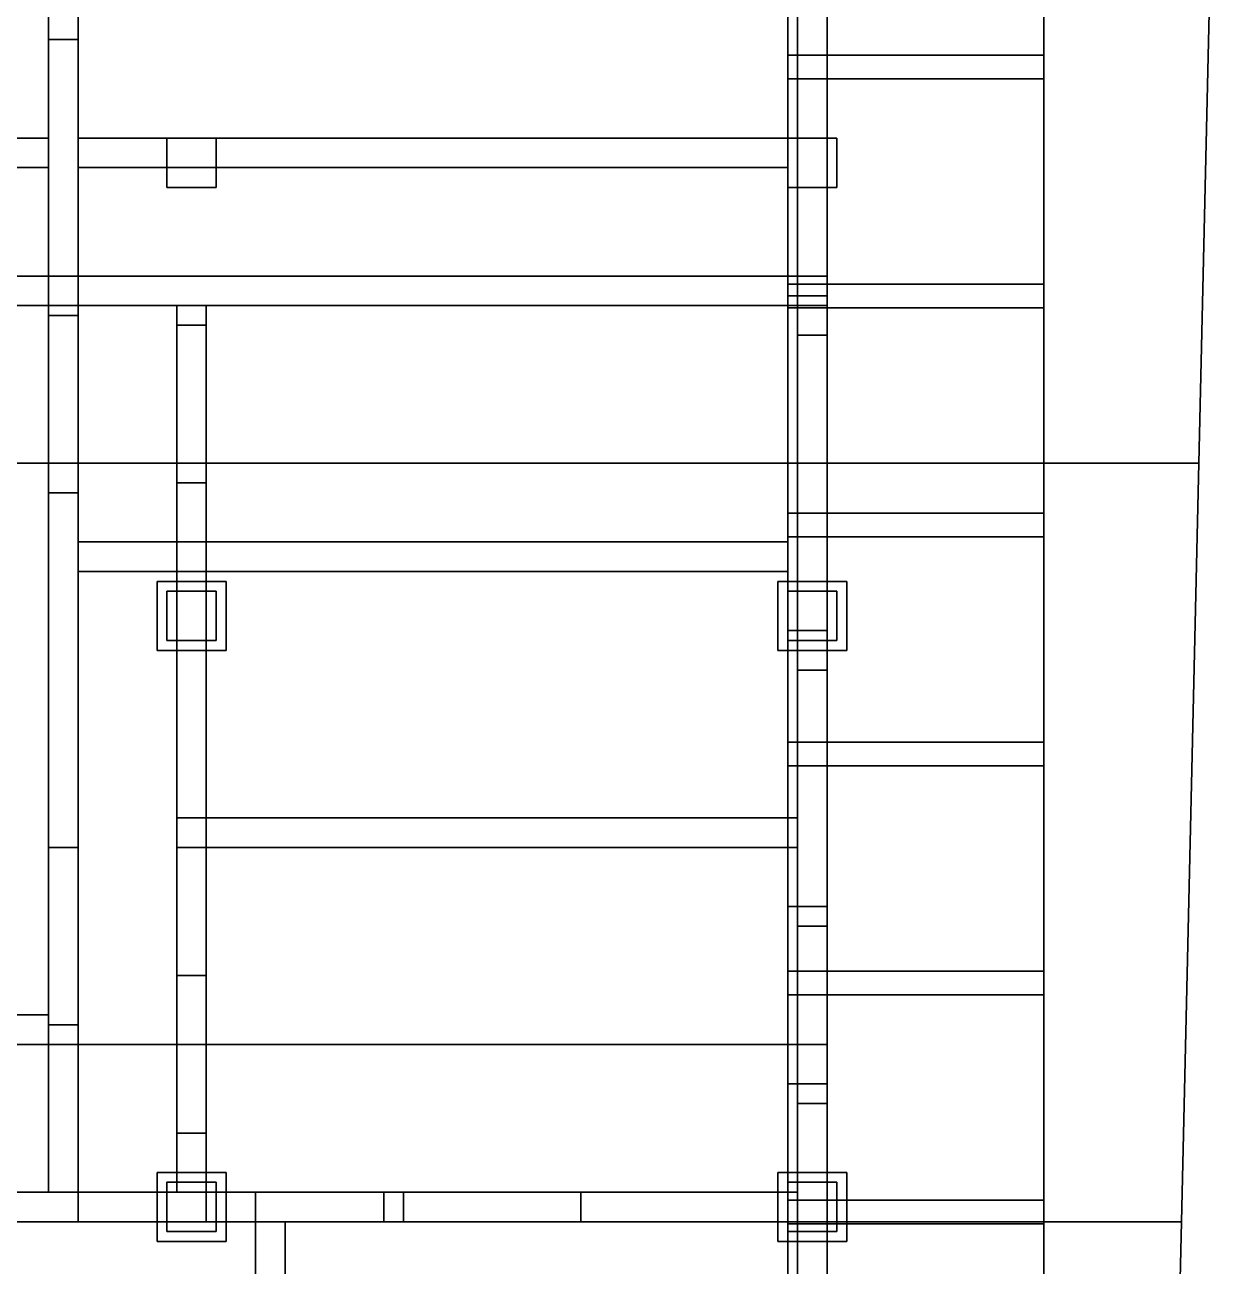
# Model space of a CAD drawing. Header units: metres. Extents: x -0.9 to 11.4, y 0 to 26.4.
# Drawn here: x 5.08 to 11.14, y 6.27 to 12.57 of the extents above; entities that cross this region are included whole.
import ezdxf

# ---------------------------------------------------------------- set-up
doc = ezdxf.new("R2010")
doc.units = ezdxf.units.M
for name, color, linetype in [('COLUMNAS_3D', 1, 'CONTINUOUS'), ('CUBIERTA_ALPINA_3D', 9, 'CONTINUOUS'), ('CUBIERTA_VIGAS_CANECILLOS_3D', 30, 'CONTINUOUS'), ('LOSA_PISO_3D', 8, 'CONTINUOUS'), ('MUROS_EXTERIORES_3D', 7, 'CONTINUOUS'), ('MUROS_INTERIORES_3D', 7, 'CONTINUOUS'), ('P2_COLUMNAS_TIMBER_3D', 1, 'CONTINUOUS'), ('P2_LOSA_PISO_3D', 7, 'CONTINUOUS'), ('P2_MUROS_TIMBER_3D', 34, 'CONTINUOUS'), ('P2_TABIQUES_MADERA_3D', 34, 'CONTINUOUS'), ('SOTANO_COLUMNAS_3D', 1, 'CONTINUOUS'), ('SOTANO_LOSA_3D', 8, 'CONTINUOUS'), ('SOTANO_MUROS_EXT_3D', 4, 'CONTINUOUS'), ('SOTANO_MUROS_INT_3D', 4, 'CONTINUOUS'), ('TERRENO_3D', 3, 'CONTINUOUS')]:
    doc.layers.add(name, color=color, linetype=linetype)

msp = doc.modelspace()

# ---------------------------------------------------------------- linework, layer by layer
at = {"layer": 'COLUMNAS_3D', "color": 1}
for points in [[(5.8, 11.75), (5.8, 12), (6.05, 12), (6.05, 11.75)], [(5.8, 11.75, 2.85), (6.05, 11.75, 2.85), (6.05, 12, 2.85), (5.8, 12, 2.85)], [(6.05, 12), (5.8, 12), (5.8, 12, 2.85), (6.05, 12, 2.85)], [(5.8, 12), (5.8, 11.75), (5.8, 11.75, 2.85), (5.8, 12, 2.85)], [(6.05, 11.75), (6.05, 12), (6.05, 12, 2.85), (6.05, 11.75, 2.85)], [(8.95, 11.75), (8.95, 12), (9.2, 12), (9.2, 11.75)], [(8.95, 11.75, 2.85), (9.2, 11.75, 2.85), (9.2, 12, 2.85), (8.95, 12, 2.85)], [(9.2, 12), (8.95, 12), (8.95, 12, 2.85), (9.2, 12, 2.85)], [(8.95, 12), (8.95, 11.75), (8.95, 11.75, 2.85), (8.95, 12, 2.85)], [(9.2, 11.75), (9.2, 12), (9.2, 12, 2.85), (9.2, 11.75, 2.85)], [(5.8, 11.75), (6.05, 11.75), (6.05, 11.75, 2.85), (5.8, 11.75, 2.85)], [(8.95, 11.75), (9.2, 11.75), (9.2, 11.75, 2.85), (8.95, 11.75, 2.85)], [(5.8, 9.45), (5.8, 9.7), (6.05, 9.7), (6.05, 9.45)], [(5.8, 9.45, 2.85), (6.05, 9.45, 2.85), (6.05, 9.7, 2.85), (5.8, 9.7, 2.85)], [(6.05, 9.7), (5.8, 9.7), (5.8, 9.7, 2.85), (6.05, 9.7, 2.85)], [(5.8, 9.7), (5.8, 9.45), (5.8, 9.45, 2.85), (5.8, 9.7, 2.85)], [(6.05, 9.45), (6.05, 9.7), (6.05, 9.7, 2.85), (6.05, 9.45, 2.85)], [(8.95, 9.45), (8.95, 9.7), (9.2, 9.7), (9.2, 9.45)], [(8.95, 9.45, 2.85), (9.2, 9.45, 2.85), (9.2, 9.7, 2.85), (8.95, 9.7, 2.85)], [(9.2, 9.7), (8.95, 9.7), (8.95, 9.7, 2.85), (9.2, 9.7, 2.85)], [(8.95, 9.7), (8.95, 9.45), (8.95, 9.45, 2.85), (8.95, 9.7, 2.85)], [(9.2, 9.45), (9.2, 9.7), (9.2, 9.7, 2.85), (9.2, 9.45, 2.85)], [(5.8, 9.45), (6.05, 9.45), (6.05, 9.45, 2.85), (5.8, 9.45, 2.85)], [(8.95, 9.45), (9.2, 9.45), (9.2, 9.45, 2.85), (8.95, 9.45, 2.85)], [(5.8, 6.45), (5.8, 6.7), (6.05, 6.7), (6.05, 6.45)], [(5.8, 6.45, 2.85), (6.05, 6.45, 2.85), (6.05, 6.7, 2.85), (5.8, 6.7, 2.85)], [(6.05, 6.7), (5.8, 6.7), (5.8, 6.7, 2.85), (6.05, 6.7, 2.85)], [(5.8, 6.7), (5.8, 6.45), (5.8, 6.45, 2.85), (5.8, 6.7, 2.85)], [(6.05, 6.45), (6.05, 6.7), (6.05, 6.7, 2.85), (6.05, 6.45, 2.85)], [(8.95, 6.45), (8.95, 6.7), (9.2, 6.7), (9.2, 6.45)], [(8.95, 6.45, 2.85), (9.2, 6.45, 2.85), (9.2, 6.7, 2.85), (8.95, 6.7, 2.85)], [(9.2, 6.7), (8.95, 6.7), (8.95, 6.7, 2.85), (9.2, 6.7, 2.85)], [(8.95, 6.7), (8.95, 6.45), (8.95, 6.45, 2.85), (8.95, 6.7, 2.85)], [(9.2, 6.45), (9.2, 6.7), (9.2, 6.7, 2.85), (9.2, 6.45, 2.85)], [(5.8, 6.45), (6.05, 6.45), (6.05, 6.45, 2.85), (5.8, 6.45, 2.85)], [(8.95, 6.45), (9.2, 6.45), (9.2, 6.45, 2.85), (8.95, 6.45, 2.85)]]:
    msp.add_3dface(points, dxfattribs=at)
at = {"layer": 'CUBIERTA_ALPINA_3D', "color": 9}
for points in [[(4.65, 1.9, 9.72), (4.65, 26.31, 9.72), (10.25, 26.31, 5.4), (10.25, 1.9, 5.4)], [(4.65, 1.9, 9.92), (10.25, 1.9, 5.6), (10.25, 26.31, 5.6), (4.65, 26.31, 9.92)], [(10.25, 1.9, 5.4), (10.25, 26.31, 5.4), (10.25, 26.31, 5.6), (10.25, 1.9, 5.6)]]:
    msp.add_3dface(points, dxfattribs=at)
at = {"layer": 'CUBIERTA_VIGAS_CANECILLOS_3D', "color": 30}
for points in [[(8.95, 12.3014, 5.22), (8.95, 12.4214, 5.22), (10.25, 12.4214, 5.22), (10.25, 12.3014, 5.22)], [(8.95, 12.3014, 5.4), (10.25, 12.3014, 5.4), (10.25, 12.4214, 5.4), (8.95, 12.4214, 5.4)], [(10.25, 12.4214, 5.22), (8.95, 12.4214, 5.22), (8.95, 12.4214, 5.4), (10.25, 12.4214, 5.4)], [(8.95, 12.4214, 5.22), (8.95, 12.3014, 5.22), (8.95, 12.3014, 5.4), (8.95, 12.4214, 5.4)], [(10.25, 12.3014, 5.22), (10.25, 12.4214, 5.22), (10.25, 12.4214, 5.4), (10.25, 12.3014, 5.4)], [(8.95, 12.3014, 5.22), (10.25, 12.3014, 5.22), (10.25, 12.3014, 5.4), (8.95, 12.3014, 5.4)], [(8.95, 11.139, 5.22), (8.95, 11.259, 5.22), (10.25, 11.259, 5.22), (10.25, 11.139, 5.22)], [(8.95, 11.139, 5.4), (10.25, 11.139, 5.4), (10.25, 11.259, 5.4), (8.95, 11.259, 5.4)], [(10.25, 11.259, 5.22), (8.95, 11.259, 5.22), (8.95, 11.259, 5.4), (10.25, 11.259, 5.4)], [(8.95, 11.259, 5.22), (8.95, 11.139, 5.22), (8.95, 11.139, 5.4), (8.95, 11.259, 5.4)], [(10.25, 11.139, 5.22), (10.25, 11.259, 5.22), (10.25, 11.259, 5.4), (10.25, 11.139, 5.4)], [(8.95, 11.139, 5.22), (10.25, 11.139, 5.22), (10.25, 11.139, 5.4), (8.95, 11.139, 5.4)], [(8.95, 9.9767, 5.22), (8.95, 10.0967, 5.22), (10.25, 10.0967, 5.22), (10.25, 9.9767, 5.22)], [(8.95, 9.9767, 5.4), (10.25, 9.9767, 5.4), (10.25, 10.0967, 5.4), (8.95, 10.0967, 5.4)], [(10.25, 10.0967, 5.22), (8.95, 10.0967, 5.22), (8.95, 10.0967, 5.4), (10.25, 10.0967, 5.4)], [(8.95, 10.0967, 5.22), (8.95, 9.9767, 5.22), (8.95, 9.9767, 5.4), (8.95, 10.0967, 5.4)], [(10.25, 9.9767, 5.22), (10.25, 10.0967, 5.22), (10.25, 10.0967, 5.4), (10.25, 9.9767, 5.4)], [(8.95, 9.9767, 5.22), (10.25, 9.9767, 5.22), (10.25, 9.9767, 5.4), (8.95, 9.9767, 5.4)], [(8.95, 8.8143, 5.22), (8.95, 8.9343, 5.22), (10.25, 8.9343, 5.22), (10.25, 8.8143, 5.22)], [(8.95, 8.8143, 5.4), (10.25, 8.8143, 5.4), (10.25, 8.9343, 5.4), (8.95, 8.9343, 5.4)], [(10.25, 8.9343, 5.22), (8.95, 8.9343, 5.22), (8.95, 8.9343, 5.4), (10.25, 8.9343, 5.4)], [(8.95, 8.9343, 5.22), (8.95, 8.8143, 5.22), (8.95, 8.8143, 5.4), (8.95, 8.9343, 5.4)], [(10.25, 8.8143, 5.22), (10.25, 8.9343, 5.22), (10.25, 8.9343, 5.4), (10.25, 8.8143, 5.4)], [(8.95, 8.8143, 5.22), (10.25, 8.8143, 5.22), (10.25, 8.8143, 5.4), (8.95, 8.8143, 5.4)], [(8.95, 7.6519, 5.22), (8.95, 7.7719, 5.22), (10.25, 7.7719, 5.22), (10.25, 7.6519, 5.22)], [(8.95, 7.6519, 5.4), (10.25, 7.6519, 5.4), (10.25, 7.7719, 5.4), (8.95, 7.7719, 5.4)], [(10.25, 7.7719, 5.22), (8.95, 7.7719, 5.22), (8.95, 7.7719, 5.4), (10.25, 7.7719, 5.4)], [(8.95, 7.7719, 5.22), (8.95, 7.6519, 5.22), (8.95, 7.6519, 5.4), (8.95, 7.7719, 5.4)], [(10.25, 7.6519, 5.22), (10.25, 7.7719, 5.22), (10.25, 7.7719, 5.4), (10.25, 7.6519, 5.4)], [(8.95, 7.6519, 5.22), (10.25, 7.6519, 5.22), (10.25, 7.6519, 5.4), (8.95, 7.6519, 5.4)], [(8.95, 6.4895, 5.22), (8.95, 6.6095, 5.22), (10.25, 6.6095, 5.22), (10.25, 6.4895, 5.22)], [(8.95, 6.4895, 5.4), (10.25, 6.4895, 5.4), (10.25, 6.6095, 5.4), (8.95, 6.6095, 5.4)], [(10.25, 6.6095, 5.22), (8.95, 6.6095, 5.22), (8.95, 6.6095, 5.4), (10.25, 6.6095, 5.4)], [(8.95, 6.6095, 5.22), (8.95, 6.4895, 5.22), (8.95, 6.4895, 5.4), (8.95, 6.6095, 5.4)], [(10.25, 6.4895, 5.22), (10.25, 6.6095, 5.22), (10.25, 6.6095, 5.4), (10.25, 6.4895, 5.4)], [(8.95, 6.4895, 5.22), (10.25, 6.4895, 5.22), (10.25, 6.4895, 5.4), (8.95, 6.4895, 5.4)]]:
    msp.add_3dface(points, dxfattribs=at)
at = {"layer": 'LOSA_PISO_3D', "color": 8}
for points in [[(0.15, 10.35, -0.15), (0.15, 24.71, -0.15), (9.15, 24.71, -0.15), (9.15, 10.35, -0.15)], [(0.15, 10.35), (9.15, 10.35), (9.15, 24.71), (0.15, 24.71)], [(9.15, 10.35, -0.15), (9.15, 24.71, -0.15), (9.15, 24.71), (9.15, 10.35)], [(0.15, 10.35, -0.15), (9.15, 10.35, -0.15), (9.15, 10.35), (0.15, 10.35)], [(1.4, 7.4, -0.15), (1.4, 10.35, -0.15), (9.15, 10.35, -0.15), (9.15, 7.4, -0.15)], [(1.4, 7.4), (9.15, 7.4), (9.15, 10.35), (1.4, 10.35)], [(9.15, 10.35, -0.15), (1.4, 10.35, -0.15), (1.4, 10.35), (9.15, 10.35)], [(9.15, 7.4, -0.15), (9.15, 10.35, -0.15), (9.15, 10.35), (9.15, 7.4)], [(0.15, 6.5, -0.15), (0.15, 7.4, -0.15), (9.15, 7.4, -0.15), (9.15, 6.5, -0.15)], [(0.15, 6.5), (9.15, 6.5), (9.15, 7.4), (0.15, 7.4)], [(9.15, 7.4, -0.15), (0.15, 7.4, -0.15), (0.15, 7.4), (9.15, 7.4)], [(1.4, 7.4, -0.15), (9.15, 7.4, -0.15), (9.15, 7.4), (1.4, 7.4)], [(9.15, 6.5, -0.15), (9.15, 7.4, -0.15), (9.15, 7.4), (9.15, 6.5)], [(0.15, 3, -0.15), (0.15, 6.5, -0.15), (9.15, 6.5, -0.15), (9.15, 3, -0.15)], [(0.15, 3), (9.15, 3), (9.15, 6.5), (0.15, 6.5)], [(9.15, 6.5, -0.15), (0.15, 6.5, -0.15), (0.15, 6.5), (9.15, 6.5)], [(0.15, 6.5, -0.15), (9.15, 6.5, -0.15), (9.15, 6.5), (0.15, 6.5)], [(9.15, 3, -0.15), (9.15, 6.5, -0.15), (9.15, 6.5), (9.15, 3)]]:
    msp.add_3dface(points, dxfattribs=at)
at = {"layer": 'MUROS_EXTERIORES_3D', "color": 7}
for points in [[(9, 11), (9, 12.65), (9.15, 12.65), (9.15, 11)], [(9, 11, 2.85), (9.15, 11, 2.85), (9.15, 12.65, 2.85), (9, 12.65, 2.85)], [(9, 12.65), (9, 11), (9, 11, 2.85), (9, 12.65, 2.85)], [(9.15, 11), (9.15, 12.65), (9.15, 12.65, 2.85), (9.15, 11, 2.85)], [(9, 9.3), (9, 11), (9.15, 11), (9.15, 9.3)], [(9, 9.3, 1), (9.15, 9.3, 1), (9.15, 11, 1), (9, 11, 1)], [(9.15, 11), (9, 11), (9, 11, 1), (9.15, 11, 1)], [(9, 11), (9, 9.3), (9, 9.3, 1), (9, 11, 1)], [(9, 9.3, 2.1), (9, 11, 2.1), (9.15, 11, 2.1), (9.15, 9.3, 2.1)], [(9, 9.3, 2.85), (9.15, 9.3, 2.85), (9.15, 11, 2.85), (9, 11, 2.85)], [(9.15, 11, 2.1), (9, 11, 2.1), (9, 11, 2.85), (9.15, 11, 2.85)], [(9, 11, 2.1), (9, 9.3, 2.1), (9, 9.3, 2.85), (9, 11, 2.85)], [(9, 11), (9.15, 11), (9.15, 11, 2.85), (9, 11, 2.85)], [(9.15, 9.3), (9.15, 11), (9.15, 11, 1), (9.15, 9.3, 1)], [(9.15, 9.3, 2.1), (9.15, 11, 2.1), (9.15, 11, 2.85), (9.15, 9.3, 2.85)], [(9, 8), (9, 9.3), (9.15, 9.3), (9.15, 8)], [(9, 8, 2.85), (9.15, 8, 2.85), (9.15, 9.3, 2.85), (9, 9.3, 2.85)], [(9.15, 9.3), (9, 9.3), (9, 9.3, 2.85), (9.15, 9.3, 2.85)], [(9, 9.3), (9, 8), (9, 8, 2.85), (9, 9.3, 2.85)], [(9, 9.3), (9.15, 9.3), (9.15, 9.3, 1), (9, 9.3, 1)], [(9, 9.3, 2.1), (9.15, 9.3, 2.1), (9.15, 9.3, 2.85), (9, 9.3, 2.85)], [(9.15, 8), (9.15, 9.3), (9.15, 9.3, 2.85), (9.15, 8, 2.85)], [(9, 7.1), (9, 8), (9.15, 8), (9.15, 7.1)], [(9, 7.1, 1.1), (9.15, 7.1, 1.1), (9.15, 8, 1.1), (9, 8, 1.1)], [(9.15, 8), (9, 8), (9, 8, 1.1), (9.15, 8, 1.1)], [(9, 8), (9, 7.1), (9, 7.1, 1.1), (9, 8, 1.1)], [(9, 7.1, 2), (9, 8, 2), (9.15, 8, 2), (9.15, 7.1, 2)], [(9, 7.1, 2.85), (9.15, 7.1, 2.85), (9.15, 8, 2.85), (9, 8, 2.85)], [(9.15, 8, 2), (9, 8, 2), (9, 8, 2.85), (9.15, 8, 2.85)], [(9, 8, 2), (9, 7.1, 2), (9, 7.1, 2.85), (9, 8, 2.85)], [(9, 8), (9.15, 8), (9.15, 8, 2.85), (9, 8, 2.85)], [(9.15, 7.1), (9.15, 8), (9.15, 8, 1.1), (9.15, 7.1, 1.1)], [(9.15, 7.1, 2), (9.15, 8, 2), (9.15, 8, 2.85), (9.15, 7.1, 2.85)], [(9, 5.5), (9, 7.1), (9.15, 7.1), (9.15, 5.5)], [(9, 5.5, 2.85), (9.15, 5.5, 2.85), (9.15, 7.1, 2.85), (9, 7.1, 2.85)], [(9.15, 7.1), (9, 7.1), (9, 7.1, 2.85), (9.15, 7.1, 2.85)], [(9, 7.1), (9, 5.5), (9, 5.5, 2.85), (9, 7.1, 2.85)], [(9, 7.1), (9.15, 7.1), (9.15, 7.1, 1.1), (9, 7.1, 1.1)], [(9, 7.1, 2), (9.15, 7.1, 2), (9.15, 7.1, 2.85), (9, 7.1, 2.85)], [(9.15, 5.5), (9.15, 7.1), (9.15, 7.1, 2.85), (9.15, 5.5, 2.85)]]:
    msp.add_3dface(points, dxfattribs=at)
at = {"layer": 'MUROS_INTERIORES_3D', "color": 7}
for points in [[(5.85, 8.4), (5.85, 8.55), (9, 8.55), (9, 8.4)], [(5.85, 8.4, 2.85), (9, 8.4, 2.85), (9, 8.55, 2.85), (5.85, 8.55, 2.85)], [(9, 8.55), (5.85, 8.55), (5.85, 8.55, 2.85), (9, 8.55, 2.85)], [(5.85, 8.55), (5.85, 8.4), (5.85, 8.4, 2.85), (5.85, 8.55, 2.85)], [(9, 8.4), (9, 8.55), (9, 8.55, 2.85), (9, 8.4, 2.85)], [(5.85, 8.4), (9, 8.4), (9, 8.4, 2.85), (5.85, 8.4, 2.85)], [(5.85, 7.75), (5.85, 8.4), (6, 8.4), (6, 7.75)], [(5.85, 7.75, 2.85), (6, 7.75, 2.85), (6, 8.4, 2.85), (5.85, 8.4, 2.85)], [(6, 8.4), (5.85, 8.4), (5.85, 8.4, 2.85), (6, 8.4, 2.85)], [(5.85, 8.4), (5.85, 7.75), (5.85, 7.75, 2.85), (5.85, 8.4, 2.85)], [(6, 7.75), (6, 8.4), (6, 8.4, 2.85), (6, 7.75, 2.85)], [(5.85, 6.95, 2.1), (5.85, 7.75, 2.1), (6, 7.75, 2.1), (6, 6.95, 2.1)], [(5.85, 6.95, 2.85), (6, 6.95, 2.85), (6, 7.75, 2.85), (5.85, 7.75, 2.85)], [(6, 7.75, 2.1), (5.85, 7.75, 2.1), (5.85, 7.75, 2.85), (6, 7.75, 2.85)], [(5.85, 7.75, 2.1), (5.85, 6.95, 2.1), (5.85, 6.95, 2.85), (5.85, 7.75, 2.85)], [(5.85, 7.75), (6, 7.75), (6, 7.75, 2.85), (5.85, 7.75, 2.85)], [(6, 6.95, 2.1), (6, 7.75, 2.1), (6, 7.75, 2.85), (6, 6.95, 2.85)], [(5.85, 6.65), (5.85, 6.95), (6, 6.95), (6, 6.65)], [(5.85, 6.65, 2.85), (6, 6.65, 2.85), (6, 6.95, 2.85), (5.85, 6.95, 2.85)], [(6, 6.95), (5.85, 6.95), (5.85, 6.95, 2.85), (6, 6.95, 2.85)], [(5.85, 6.95), (5.85, 6.65), (5.85, 6.65, 2.85), (5.85, 6.95, 2.85)], [(5.85, 6.95, 2.1), (6, 6.95, 2.1), (6, 6.95, 2.85), (5.85, 6.95, 2.85)], [(6, 6.65), (6, 6.95), (6, 6.95, 2.85), (6, 6.65, 2.85)], [(4.9, 6.5), (4.9, 6.65), (6.25, 6.65), (6.25, 6.5)], [(4.9, 6.5, 2.85), (6.25, 6.5, 2.85), (6.25, 6.65, 2.85), (4.9, 6.65, 2.85)], [(6.25, 6.65), (4.9, 6.65), (4.9, 6.65, 2.85), (6.25, 6.65, 2.85)], [(5.85, 6.65), (6, 6.65), (6, 6.65, 2.85), (5.85, 6.65, 2.85)], [(6.25, 6.5), (6.25, 6.65), (6.25, 6.65, 2.85), (6.25, 6.5, 2.85)], [(6.25, 6.5), (6.25, 6.65), (7, 6.65), (7, 6.5)], [(6.25, 6.5, 2.85), (7, 6.5, 2.85), (7, 6.65, 2.85), (6.25, 6.65, 2.85)], [(7, 6.65), (6.25, 6.65), (6.25, 6.65, 2.85), (7, 6.65, 2.85)], [(6.25, 6.65), (6.25, 6.5), (6.25, 6.5, 2.85), (6.25, 6.65, 2.85)], [(7, 6.5), (7, 6.65), (7, 6.65, 2.85), (7, 6.5, 2.85)], [(7, 6.5, 2.1), (7, 6.65, 2.1), (7.9, 6.65, 2.1), (7.9, 6.5, 2.1)], [(7, 6.5, 2.85), (7.9, 6.5, 2.85), (7.9, 6.65, 2.85), (7, 6.65, 2.85)], [(7.9, 6.65, 2.1), (7, 6.65, 2.1), (7, 6.65, 2.85), (7.9, 6.65, 2.85)], [(7, 6.65, 2.1), (7, 6.5, 2.1), (7, 6.5, 2.85), (7, 6.65, 2.85)], [(7.9, 6.5, 2.1), (7.9, 6.65, 2.1), (7.9, 6.65, 2.85), (7.9, 6.5, 2.85)], [(7.9, 6.5), (7.9, 6.65), (9, 6.65), (9, 6.5)], [(7.9, 6.5, 2.85), (9, 6.5, 2.85), (9, 6.65, 2.85), (7.9, 6.65, 2.85)], [(9, 6.65), (7.9, 6.65), (7.9, 6.65, 2.85), (9, 6.65, 2.85)], [(7.9, 6.65), (7.9, 6.5), (7.9, 6.5, 2.85), (7.9, 6.65, 2.85)], [(9, 6.5), (9, 6.65), (9, 6.65, 2.85), (9, 6.5, 2.85)], [(4.9, 6.5), (6.25, 6.5), (6.25, 6.5, 2.85), (4.9, 6.5, 2.85)], [(6.25, 6.5), (7, 6.5), (7, 6.5, 2.85), (6.25, 6.5, 2.85)], [(6.25, 3.15), (6.25, 6.5), (6.4, 6.5), (6.4, 3.15)], [(6.25, 3.15, 2.85), (6.4, 3.15, 2.85), (6.4, 6.5, 2.85), (6.25, 6.5, 2.85)], [(6.4, 6.5), (6.25, 6.5), (6.25, 6.5, 2.85), (6.4, 6.5, 2.85)], [(6.25, 6.5), (6.25, 3.15), (6.25, 3.15, 2.85), (6.25, 6.5, 2.85)], [(6.4, 3.15), (6.4, 6.5), (6.4, 6.5, 2.85), (6.4, 3.15, 2.85)], [(7, 6.5, 2.1), (7.9, 6.5, 2.1), (7.9, 6.5, 2.85), (7, 6.5, 2.85)], [(7.9, 6.5), (9, 6.5), (9, 6.5, 2.85), (7.9, 6.5, 2.85)]]:
    msp.add_3dface(points, dxfattribs=at)
at = {"layer": 'P2_COLUMNAS_TIMBER_3D', "color": 1}
for points in [[(5.8, 11.75, 3), (5.8, 12, 3), (6.05, 12, 3), (6.05, 11.75, 3)], [(5.8, 11.75, 5.85), (6.05, 11.75, 5.85), (6.05, 12, 5.85), (5.8, 12, 5.85)], [(6.05, 12, 3), (5.8, 12, 3), (5.8, 12, 5.85), (6.05, 12, 5.85)], [(5.8, 12, 3), (5.8, 11.75, 3), (5.8, 11.75, 5.85), (5.8, 12, 5.85)], [(6.05, 11.75, 3), (6.05, 12, 3), (6.05, 12, 5.85), (6.05, 11.75, 5.85)], [(8.95, 11.75, 3), (8.95, 12, 3), (9.2, 12, 3), (9.2, 11.75, 3)], [(8.95, 11.75, 5.85), (9.2, 11.75, 5.85), (9.2, 12, 5.85), (8.95, 12, 5.85)], [(9.2, 12, 3), (8.95, 12, 3), (8.95, 12, 5.85), (9.2, 12, 5.85)], [(8.95, 12, 3), (8.95, 11.75, 3), (8.95, 11.75, 5.85), (8.95, 12, 5.85)], [(9.2, 11.75, 3), (9.2, 12, 3), (9.2, 12, 5.85), (9.2, 11.75, 5.85)], [(5.8, 11.75, 3), (6.05, 11.75, 3), (6.05, 11.75, 5.85), (5.8, 11.75, 5.85)], [(8.95, 11.75, 3), (9.2, 11.75, 3), (9.2, 11.75, 5.85), (8.95, 11.75, 5.85)], [(5.8, 9.45, 3), (5.8, 9.7, 3), (6.05, 9.7, 3), (6.05, 9.45, 3)], [(5.8, 9.45, 5.85), (6.05, 9.45, 5.85), (6.05, 9.7, 5.85), (5.8, 9.7, 5.85)], [(6.05, 9.7, 3), (5.8, 9.7, 3), (5.8, 9.7, 5.85), (6.05, 9.7, 5.85)], [(5.8, 9.7, 3), (5.8, 9.45, 3), (5.8, 9.45, 5.85), (5.8, 9.7, 5.85)], [(6.05, 9.45, 3), (6.05, 9.7, 3), (6.05, 9.7, 5.85), (6.05, 9.45, 5.85)], [(8.95, 9.45, 3), (8.95, 9.7, 3), (9.2, 9.7, 3), (9.2, 9.45, 3)], [(8.95, 9.45, 5.85), (9.2, 9.45, 5.85), (9.2, 9.7, 5.85), (8.95, 9.7, 5.85)], [(9.2, 9.7, 3), (8.95, 9.7, 3), (8.95, 9.7, 5.85), (9.2, 9.7, 5.85)], [(8.95, 9.7, 3), (8.95, 9.45, 3), (8.95, 9.45, 5.85), (8.95, 9.7, 5.85)], [(9.2, 9.45, 3), (9.2, 9.7, 3), (9.2, 9.7, 5.85), (9.2, 9.45, 5.85)], [(5.8, 9.45, 3), (6.05, 9.45, 3), (6.05, 9.45, 5.85), (5.8, 9.45, 5.85)], [(8.95, 9.45, 3), (9.2, 9.45, 3), (9.2, 9.45, 5.85), (8.95, 9.45, 5.85)], [(5.8, 6.45, 3), (5.8, 6.7, 3), (6.05, 6.7, 3), (6.05, 6.45, 3)], [(5.8, 6.45, 5.85), (6.05, 6.45, 5.85), (6.05, 6.7, 5.85), (5.8, 6.7, 5.85)], [(6.05, 6.7, 3), (5.8, 6.7, 3), (5.8, 6.7, 5.85), (6.05, 6.7, 5.85)], [(5.8, 6.7, 3), (5.8, 6.45, 3), (5.8, 6.45, 5.85), (5.8, 6.7, 5.85)], [(6.05, 6.45, 3), (6.05, 6.7, 3), (6.05, 6.7, 5.85), (6.05, 6.45, 5.85)], [(8.95, 6.45, 3), (8.95, 6.7, 3), (9.2, 6.7, 3), (9.2, 6.45, 3)], [(8.95, 6.45, 5.85), (9.2, 6.45, 5.85), (9.2, 6.7, 5.85), (8.95, 6.7, 5.85)], [(9.2, 6.7, 3), (8.95, 6.7, 3), (8.95, 6.7, 5.85), (9.2, 6.7, 5.85)], [(8.95, 6.7, 3), (8.95, 6.45, 3), (8.95, 6.45, 5.85), (8.95, 6.7, 5.85)], [(9.2, 6.45, 3), (9.2, 6.7, 3), (9.2, 6.7, 5.85), (9.2, 6.45, 5.85)], [(5.8, 6.45, 3), (6.05, 6.45, 3), (6.05, 6.45, 5.85), (5.8, 6.45, 5.85)], [(8.95, 6.45, 3), (9.2, 6.45, 3), (9.2, 6.45, 5.85), (8.95, 6.45, 5.85)]]:
    msp.add_3dface(points, dxfattribs=at)
at = {"layer": 'P2_LOSA_PISO_3D', "color": 7}
for points in [[(0.15, 10.35, 2.85), (0.15, 24.71, 2.85), (9.15, 24.71, 2.85), (9.15, 10.35, 2.85)], [(0.15, 10.35, 3), (9.15, 10.35, 3), (9.15, 24.71, 3), (0.15, 24.71, 3)], [(9.15, 10.35, 2.85), (9.15, 24.71, 2.85), (9.15, 24.71, 3), (9.15, 10.35, 3)], [(0.15, 10.35, 2.85), (9.15, 10.35, 2.85), (9.15, 10.35, 3), (0.15, 10.35, 3)], [(2.65, 7.4, 2.85), (2.65, 10.35, 2.85), (9.15, 10.35, 2.85), (9.15, 7.4, 2.85)], [(2.65, 7.4, 3), (9.15, 7.4, 3), (9.15, 10.35, 3), (2.65, 10.35, 3)], [(9.15, 10.35, 2.85), (2.65, 10.35, 2.85), (2.65, 10.35, 3), (9.15, 10.35, 3)], [(9.15, 7.4, 2.85), (9.15, 10.35, 2.85), (9.15, 10.35, 3), (9.15, 7.4, 3)], [(0.15, 3, 2.85), (0.15, 7.4, 2.85), (9.15, 7.4, 2.85), (9.15, 3, 2.85)], [(0.15, 3, 3), (9.15, 3, 3), (9.15, 7.4, 3), (0.15, 7.4, 3)], [(9.15, 7.4, 2.85), (0.15, 7.4, 2.85), (0.15, 7.4, 3), (9.15, 7.4, 3)], [(2.65, 7.4, 2.85), (9.15, 7.4, 2.85), (9.15, 7.4, 3), (2.65, 7.4, 3)], [(9.15, 3, 2.85), (9.15, 7.4, 2.85), (9.15, 7.4, 3), (9.15, 3, 3)]]:
    msp.add_3dface(points, dxfattribs=at)
at = {"layer": 'P2_MUROS_TIMBER_3D', "color": 34}
for points in [[(8.95, 11.2, 3), (8.95, 13, 3), (9.15, 13, 3), (9.15, 11.2, 3)], [(8.95, 11.2, 5.85), (9.15, 11.2, 5.85), (9.15, 13, 5.85), (8.95, 13, 5.85)], [(8.95, 13, 3), (8.95, 11.2, 3), (8.95, 11.2, 5.85), (8.95, 13, 5.85)], [(9.15, 11.2, 3), (9.15, 13, 3), (9.15, 13, 5.85), (9.15, 11.2, 5.85)], [(8.95, 9.5, 3), (8.95, 11.2, 3), (9.15, 11.2, 3), (9.15, 9.5, 3)], [(8.95, 9.5, 4), (9.15, 9.5, 4), (9.15, 11.2, 4), (8.95, 11.2, 4)], [(9.15, 11.2, 3), (8.95, 11.2, 3), (8.95, 11.2, 4), (9.15, 11.2, 4)], [(8.95, 11.2, 3), (8.95, 9.5, 3), (8.95, 9.5, 4), (8.95, 11.2, 4)], [(8.95, 9.5, 5.1), (8.95, 11.2, 5.1), (9.15, 11.2, 5.1), (9.15, 9.5, 5.1)], [(8.95, 9.5, 5.85), (9.15, 9.5, 5.85), (9.15, 11.2, 5.85), (8.95, 11.2, 5.85)], [(9.15, 11.2, 5.1), (8.95, 11.2, 5.1), (8.95, 11.2, 5.85), (9.15, 11.2, 5.85)], [(8.95, 11.2, 5.1), (8.95, 9.5, 5.1), (8.95, 9.5, 5.85), (8.95, 11.2, 5.85)], [(8.95, 11.2, 3), (9.15, 11.2, 3), (9.15, 11.2, 5.85), (8.95, 11.2, 5.85)], [(9.15, 9.5, 3), (9.15, 11.2, 3), (9.15, 11.2, 4), (9.15, 9.5, 4)], [(9.15, 9.5, 5.1), (9.15, 11.2, 5.1), (9.15, 11.2, 5.85), (9.15, 9.5, 5.85)], [(8.95, 8.1, 3), (8.95, 9.5, 3), (9.15, 9.5, 3), (9.15, 8.1, 3)], [(8.95, 8.1, 5.85), (9.15, 8.1, 5.85), (9.15, 9.5, 5.85), (8.95, 9.5, 5.85)], [(9.15, 9.5, 3), (8.95, 9.5, 3), (8.95, 9.5, 5.85), (9.15, 9.5, 5.85)], [(8.95, 9.5, 3), (8.95, 8.1, 3), (8.95, 8.1, 5.85), (8.95, 9.5, 5.85)], [(8.95, 9.5, 3), (9.15, 9.5, 3), (9.15, 9.5, 4), (8.95, 9.5, 4)], [(8.95, 9.5, 5.1), (9.15, 9.5, 5.1), (9.15, 9.5, 5.85), (8.95, 9.5, 5.85)], [(9.15, 8.1, 3), (9.15, 9.5, 3), (9.15, 9.5, 5.85), (9.15, 8.1, 5.85)], [(8.95, 7.2, 3), (8.95, 8.1, 3), (9.15, 8.1, 3), (9.15, 7.2, 3)], [(8.95, 7.2, 4.1), (9.15, 7.2, 4.1), (9.15, 8.1, 4.1), (8.95, 8.1, 4.1)], [(9.15, 8.1, 3), (8.95, 8.1, 3), (8.95, 8.1, 4.1), (9.15, 8.1, 4.1)], [(8.95, 8.1, 3), (8.95, 7.2, 3), (8.95, 7.2, 4.1), (8.95, 8.1, 4.1)], [(8.95, 7.2, 5), (8.95, 8.1, 5), (9.15, 8.1, 5), (9.15, 7.2, 5)], [(8.95, 7.2, 5.85), (9.15, 7.2, 5.85), (9.15, 8.1, 5.85), (8.95, 8.1, 5.85)], [(9.15, 8.1, 5), (8.95, 8.1, 5), (8.95, 8.1, 5.85), (9.15, 8.1, 5.85)], [(8.95, 8.1, 5), (8.95, 7.2, 5), (8.95, 7.2, 5.85), (8.95, 8.1, 5.85)], [(8.95, 8.1, 3), (9.15, 8.1, 3), (9.15, 8.1, 5.85), (8.95, 8.1, 5.85)], [(9.15, 7.2, 3), (9.15, 8.1, 3), (9.15, 8.1, 4.1), (9.15, 7.2, 4.1)], [(9.15, 7.2, 5), (9.15, 8.1, 5), (9.15, 8.1, 5.85), (9.15, 7.2, 5.85)], [(8.95, 5.6, 3), (8.95, 7.2, 3), (9.15, 7.2, 3), (9.15, 5.6, 3)], [(8.95, 5.6, 5.85), (9.15, 5.6, 5.85), (9.15, 7.2, 5.85), (8.95, 7.2, 5.85)], [(9.15, 7.2, 3), (8.95, 7.2, 3), (8.95, 7.2, 5.85), (9.15, 7.2, 5.85)], [(8.95, 7.2, 3), (8.95, 5.6, 3), (8.95, 5.6, 5.85), (8.95, 7.2, 5.85)], [(8.95, 7.2, 3), (9.15, 7.2, 3), (9.15, 7.2, 4.1), (8.95, 7.2, 4.1)], [(8.95, 7.2, 5), (9.15, 7.2, 5), (9.15, 7.2, 5.85), (8.95, 7.2, 5.85)], [(9.15, 5.6, 3), (9.15, 7.2, 3), (9.15, 7.2, 5.85), (9.15, 5.6, 5.85)]]:
    msp.add_3dface(points, dxfattribs=at)
at = {"layer": 'P2_TABIQUES_MADERA_3D', "color": 34}
for points in [[(5.2, 12.5, 5.1), (5.2, 13.4, 5.1), (5.35, 13.4, 5.1), (5.35, 12.5, 5.1)], [(5.2, 12.5, 5.85), (5.35, 12.5, 5.85), (5.35, 13.4, 5.85), (5.2, 13.4, 5.85)], [(5.2, 13.4, 5.1), (5.2, 12.5, 5.1), (5.2, 12.5, 5.85), (5.2, 13.4, 5.85)], [(5.35, 12.5, 5.1), (5.35, 13.4, 5.1), (5.35, 13.4, 5.85), (5.35, 12.5, 5.85)], [(5.2, 11.1, 3), (5.2, 12.5, 3), (5.35, 12.5, 3), (5.35, 11.1, 3)], [(5.2, 11.1, 5.85), (5.35, 11.1, 5.85), (5.35, 12.5, 5.85), (5.2, 12.5, 5.85)], [(5.35, 12.5, 3), (5.2, 12.5, 3), (5.2, 12.5, 5.85), (5.35, 12.5, 5.85)], [(5.2, 12.5, 3), (5.2, 11.1, 3), (5.2, 11.1, 5.85), (5.2, 12.5, 5.85)], [(5.2, 12.5, 5.1), (5.35, 12.5, 5.1), (5.35, 12.5, 5.85), (5.2, 12.5, 5.85)], [(5.35, 11.1, 3), (5.35, 12.5, 3), (5.35, 12.5, 5.85), (5.35, 11.1, 5.85)], [(0.35, 11.85, 3), (0.35, 12, 3), (5.2, 12, 3), (5.2, 11.85, 3)], [(0.35, 11.85, 5.85), (5.2, 11.85, 5.85), (5.2, 12, 5.85), (0.35, 12, 5.85)], [(5.2, 12, 3), (0.35, 12, 3), (0.35, 12, 5.85), (5.2, 12, 5.85)], [(5.2, 11.85, 3), (5.2, 12, 3), (5.2, 12, 5.85), (5.2, 11.85, 5.85)], [(5.35, 11.85, 3), (5.35, 12, 3), (8.95, 12, 3), (8.95, 11.85, 3)], [(5.35, 11.85, 5.85), (8.95, 11.85, 5.85), (8.95, 12, 5.85), (5.35, 12, 5.85)], [(8.95, 12, 3), (5.35, 12, 3), (5.35, 12, 5.85), (8.95, 12, 5.85)], [(5.35, 12, 3), (5.35, 11.85, 3), (5.35, 11.85, 5.85), (5.35, 12, 5.85)], [(8.95, 11.85, 3), (8.95, 12, 3), (8.95, 12, 5.85), (8.95, 11.85, 5.85)], [(0.35, 11.85, 3), (5.2, 11.85, 3), (5.2, 11.85, 5.85), (0.35, 11.85, 5.85)], [(5.35, 11.85, 3), (8.95, 11.85, 3), (8.95, 11.85, 5.85), (5.35, 11.85, 5.85)], [(5.2, 10.2, 5.1), (5.2, 11.1, 5.1), (5.35, 11.1, 5.1), (5.35, 10.2, 5.1)], [(5.2, 10.2, 5.85), (5.35, 10.2, 5.85), (5.35, 11.1, 5.85), (5.2, 11.1, 5.85)], [(5.35, 11.1, 5.1), (5.2, 11.1, 5.1), (5.2, 11.1, 5.85), (5.35, 11.1, 5.85)], [(5.2, 11.1, 5.1), (5.2, 10.2, 5.1), (5.2, 10.2, 5.85), (5.2, 11.1, 5.85)], [(5.2, 11.1, 3), (5.35, 11.1, 3), (5.35, 11.1, 5.85), (5.2, 11.1, 5.85)], [(5.35, 10.2, 5.1), (5.35, 11.1, 5.1), (5.35, 11.1, 5.85), (5.35, 10.2, 5.85)], [(5.2, 8.4, 3), (5.2, 10.2, 3), (5.35, 10.2, 3), (5.35, 8.4, 3)], [(5.2, 8.4, 5.85), (5.35, 8.4, 5.85), (5.35, 10.2, 5.85), (5.2, 10.2, 5.85)], [(5.35, 10.2, 3), (5.2, 10.2, 3), (5.2, 10.2, 5.85), (5.35, 10.2, 5.85)], [(5.2, 10.2, 3), (5.2, 8.4, 3), (5.2, 8.4, 5.85), (5.2, 10.2, 5.85)], [(5.2, 10.2, 5.1), (5.35, 10.2, 5.1), (5.35, 10.2, 5.85), (5.2, 10.2, 5.85)], [(5.35, 8.4, 3), (5.35, 10.2, 3), (5.35, 10.2, 5.85), (5.35, 8.4, 5.85)], [(5.35, 9.8, 3), (5.35, 9.95, 3), (8.95, 9.95, 3), (8.95, 9.8, 3)], [(5.35, 9.8, 5.85), (8.95, 9.8, 5.85), (8.95, 9.95, 5.85), (5.35, 9.95, 5.85)], [(8.95, 9.95, 3), (5.35, 9.95, 3), (5.35, 9.95, 5.85), (8.95, 9.95, 5.85)], [(5.35, 9.95, 3), (5.35, 9.8, 3), (5.35, 9.8, 5.85), (5.35, 9.95, 5.85)], [(8.95, 9.8, 3), (8.95, 9.95, 3), (8.95, 9.95, 5.85), (8.95, 9.8, 5.85)], [(5.35, 9.8, 3), (8.95, 9.8, 3), (8.95, 9.8, 5.85), (5.35, 9.8, 5.85)], [(5.2, 7.5, 5.1), (5.2, 8.4, 5.1), (5.35, 8.4, 5.1), (5.35, 7.5, 5.1)], [(5.2, 7.5, 5.85), (5.35, 7.5, 5.85), (5.35, 8.4, 5.85), (5.2, 8.4, 5.85)], [(5.35, 8.4, 5.1), (5.2, 8.4, 5.1), (5.2, 8.4, 5.85), (5.35, 8.4, 5.85)], [(5.2, 8.4, 5.1), (5.2, 7.5, 5.1), (5.2, 7.5, 5.85), (5.2, 8.4, 5.85)], [(5.2, 8.4, 3), (5.35, 8.4, 3), (5.35, 8.4, 5.85), (5.2, 8.4, 5.85)], [(5.35, 7.5, 5.1), (5.35, 8.4, 5.1), (5.35, 8.4, 5.85), (5.35, 7.5, 5.85)], [(0.35, 7.4, 3), (0.35, 7.55, 3), (5.2, 7.55, 3), (5.2, 7.4, 3)], [(0.35, 7.4, 5.85), (5.2, 7.4, 5.85), (5.2, 7.55, 5.85), (0.35, 7.55, 5.85)], [(5.2, 7.55, 3), (0.35, 7.55, 3), (0.35, 7.55, 5.85), (5.2, 7.55, 5.85)], [(5.2, 7.4, 3), (5.2, 7.55, 3), (5.2, 7.55, 5.85), (5.2, 7.4, 5.85)], [(5.2, 6.65, 3), (5.2, 7.5, 3), (5.35, 7.5, 3), (5.35, 6.65, 3)], [(5.2, 6.65, 5.85), (5.35, 6.65, 5.85), (5.35, 7.5, 5.85), (5.2, 7.5, 5.85)], [(5.35, 7.5, 3), (5.2, 7.5, 3), (5.2, 7.5, 5.85), (5.35, 7.5, 5.85)], [(5.2, 7.5, 3), (5.2, 6.65, 3), (5.2, 6.65, 5.85), (5.2, 7.5, 5.85)], [(5.2, 7.5, 5.1), (5.35, 7.5, 5.1), (5.35, 7.5, 5.85), (5.2, 7.5, 5.85)], [(5.35, 6.65, 3), (5.35, 7.5, 3), (5.35, 7.5, 5.85), (5.35, 6.65, 5.85)], [(0.35, 7.4, 3), (5.2, 7.4, 3), (5.2, 7.4, 5.85), (0.35, 7.4, 5.85)], [(5.2, 6.65, 3), (5.35, 6.65, 3), (5.35, 6.65, 5.85), (5.2, 6.65, 5.85)], [(5.35, 6.5, 3), (5.35, 6.65, 3), (6, 6.65, 3), (6, 6.5, 3)], [(5.35, 6.5, 5.85), (6, 6.5, 5.85), (6, 6.65, 5.85), (5.35, 6.65, 5.85)], [(6, 6.65, 3), (5.35, 6.65, 3), (5.35, 6.65, 5.85), (6, 6.65, 5.85)], [(5.35, 6.65, 3), (5.35, 6.5, 3), (5.35, 6.5, 5.85), (5.35, 6.65, 5.85)], [(6, 6.5, 3), (6, 6.65, 3), (6, 6.65, 5.85), (6, 6.5, 5.85)], [(6, 6.5, 5.1), (6, 6.65, 5.1), (6.9, 6.65, 5.1), (6.9, 6.5, 5.1)], [(6, 6.5, 5.85), (6.9, 6.5, 5.85), (6.9, 6.65, 5.85), (6, 6.65, 5.85)], [(6.9, 6.65, 5.1), (6, 6.65, 5.1), (6, 6.65, 5.85), (6.9, 6.65, 5.85)], [(6, 6.65, 5.1), (6, 6.5, 5.1), (6, 6.5, 5.85), (6, 6.65, 5.85)], [(6.9, 6.5, 5.1), (6.9, 6.65, 5.1), (6.9, 6.65, 5.85), (6.9, 6.5, 5.85)], [(6.9, 6.5, 3), (6.9, 6.65, 3), (8.95, 6.65, 3), (8.95, 6.5, 3)], [(6.9, 6.5, 5.85), (8.95, 6.5, 5.85), (8.95, 6.65, 5.85), (6.9, 6.65, 5.85)], [(8.95, 6.65, 3), (6.9, 6.65, 3), (6.9, 6.65, 5.85), (8.95, 6.65, 5.85)], [(6.9, 6.65, 3), (6.9, 6.5, 3), (6.9, 6.5, 5.85), (6.9, 6.65, 5.85)], [(8.95, 6.5, 3), (8.95, 6.65, 3), (8.95, 6.65, 5.85), (8.95, 6.5, 5.85)], [(5.35, 6.5, 3), (6, 6.5, 3), (6, 6.5, 5.85), (5.35, 6.5, 5.85)], [(6, 6.5, 5.1), (6.9, 6.5, 5.1), (6.9, 6.5, 5.85), (6, 6.5, 5.85)], [(6.9, 6.5, 3), (8.95, 6.5, 3), (8.95, 6.5, 5.85), (6.9, 6.5, 5.85)]]:
    msp.add_3dface(points, dxfattribs=at)
at = {"layer": 'SOTANO_COLUMNAS_3D', "color": 1}
for points in [[(5.75, 9.4, -2.55), (5.75, 9.75, -2.55), (6.1, 9.75, -2.55), (6.1, 9.4, -2.55)], [(5.75, 9.4, -0.15), (6.1, 9.4, -0.15), (6.1, 9.75, -0.15), (5.75, 9.75, -0.15)], [(6.1, 9.75, -2.55), (5.75, 9.75, -2.55), (5.75, 9.75, -0.15), (6.1, 9.75, -0.15)], [(5.75, 9.75, -2.55), (5.75, 9.4, -2.55), (5.75, 9.4, -0.15), (5.75, 9.75, -0.15)], [(6.1, 9.4, -2.55), (6.1, 9.75, -2.55), (6.1, 9.75, -0.15), (6.1, 9.4, -0.15)], [(8.9, 9.4, -2.55), (8.9, 9.75, -2.55), (9.25, 9.75, -2.55), (9.25, 9.4, -2.55)], [(8.9, 9.4, -0.15), (9.25, 9.4, -0.15), (9.25, 9.75, -0.15), (8.9, 9.75, -0.15)], [(9.25, 9.75, -2.55), (8.9, 9.75, -2.55), (8.9, 9.75, -0.15), (9.25, 9.75, -0.15)], [(8.9, 9.75, -2.55), (8.9, 9.4, -2.55), (8.9, 9.4, -0.15), (8.9, 9.75, -0.15)], [(9.25, 9.4, -2.55), (9.25, 9.75, -2.55), (9.25, 9.75, -0.15), (9.25, 9.4, -0.15)], [(5.75, 9.4, -2.55), (6.1, 9.4, -2.55), (6.1, 9.4, -0.15), (5.75, 9.4, -0.15)], [(8.9, 9.4, -2.55), (9.25, 9.4, -2.55), (9.25, 9.4, -0.15), (8.9, 9.4, -0.15)], [(5.75, 6.4, -2.55), (5.75, 6.75, -2.55), (6.1, 6.75, -2.55), (6.1, 6.4, -2.55)], [(5.75, 6.4, -0.15), (6.1, 6.4, -0.15), (6.1, 6.75, -0.15), (5.75, 6.75, -0.15)], [(6.1, 6.75, -2.55), (5.75, 6.75, -2.55), (5.75, 6.75, -0.15), (6.1, 6.75, -0.15)], [(5.75, 6.75, -2.55), (5.75, 6.4, -2.55), (5.75, 6.4, -0.15), (5.75, 6.75, -0.15)], [(6.1, 6.4, -2.55), (6.1, 6.75, -2.55), (6.1, 6.75, -0.15), (6.1, 6.4, -0.15)], [(8.9, 6.4, -2.55), (8.9, 6.75, -2.55), (9.25, 6.75, -2.55), (9.25, 6.4, -2.55)], [(8.9, 6.4, -0.15), (9.25, 6.4, -0.15), (9.25, 6.75, -0.15), (8.9, 6.75, -0.15)], [(9.25, 6.75, -2.55), (8.9, 6.75, -2.55), (8.9, 6.75, -0.15), (9.25, 6.75, -0.15)], [(8.9, 6.75, -2.55), (8.9, 6.4, -2.55), (8.9, 6.4, -0.15), (8.9, 6.75, -0.15)], [(9.25, 6.4, -2.55), (9.25, 6.75, -2.55), (9.25, 6.75, -0.15), (9.25, 6.4, -0.15)], [(5.75, 6.4, -2.55), (6.1, 6.4, -2.55), (6.1, 6.4, -0.15), (5.75, 6.4, -0.15)], [(8.9, 6.4, -2.55), (9.25, 6.4, -2.55), (9.25, 6.4, -0.15), (8.9, 6.4, -0.15)]]:
    msp.add_3dface(points, dxfattribs=at)
at = {"layer": 'SOTANO_LOSA_3D', "color": 8}
for points in [[(0.15, 6.5, -2.7), (0.15, 11.3, -2.7), (9.15, 11.3, -2.7), (9.15, 6.5, -2.7)], [(0.15, 6.5, -2.55), (9.15, 6.5, -2.55), (9.15, 11.3, -2.55), (0.15, 11.3, -2.55)], [(9.15, 11.3, -2.7), (0.15, 11.3, -2.7), (0.15, 11.3, -2.55), (9.15, 11.3, -2.55)], [(9.15, 6.5, -2.7), (9.15, 11.3, -2.7), (9.15, 11.3, -2.55), (9.15, 6.5, -2.55)], [(0.15, 3, -2.7), (0.15, 6.5, -2.7), (9.15, 6.5, -2.7), (9.15, 3, -2.7)], [(0.15, 3, -2.55), (9.15, 3, -2.55), (9.15, 6.5, -2.55), (0.15, 6.5, -2.55)], [(9.15, 6.5, -2.7), (0.15, 6.5, -2.7), (0.15, 6.5, -2.55), (9.15, 6.5, -2.55)], [(0.15, 6.5, -2.7), (9.15, 6.5, -2.7), (9.15, 6.5, -2.55), (0.15, 6.5, -2.55)], [(9.15, 3, -2.7), (9.15, 6.5, -2.7), (9.15, 6.5, -2.55), (9.15, 3, -2.55)]]:
    msp.add_3dface(points, dxfattribs=at)
at = {"layer": 'SOTANO_MUROS_EXT_3D', "color": 4}
for points in [[(0.3, 11.15, -2.55), (0.3, 11.3, -2.55), (9.15, 11.3, -2.55), (9.15, 11.15, -2.55)], [(0.3, 11.15, -0.15), (9.15, 11.15, -0.15), (9.15, 11.3, -0.15), (0.3, 11.3, -0.15)], [(9.15, 11.3, -2.55), (0.3, 11.3, -2.55), (0.3, 11.3, -0.15), (9.15, 11.3, -0.15)], [(8.95, 5.5, -2.55), (8.95, 11.3, -2.55), (9.15, 11.3, -2.55), (9.15, 5.5, -2.55)], [(8.95, 5.5, -0.15), (9.15, 5.5, -0.15), (9.15, 11.3, -0.15), (8.95, 11.3, -0.15)], [(9.15, 11.3, -2.55), (8.95, 11.3, -2.55), (8.95, 11.3, -0.15), (9.15, 11.3, -0.15)], [(8.95, 11.3, -2.55), (8.95, 5.5, -2.55), (8.95, 5.5, -0.15), (8.95, 11.3, -0.15)], [(9.15, 5.5, -2.55), (9.15, 11.3, -2.55), (9.15, 11.3, -0.15), (9.15, 5.5, -0.15)], [(9.15, 11.15, -2.55), (9.15, 11.3, -2.55), (9.15, 11.3, -0.15), (9.15, 11.15, -0.15)], [(0.3, 11.15, -2.55), (9.15, 11.15, -2.55), (9.15, 11.15, -0.15), (0.3, 11.15, -0.15)]]:
    msp.add_3dface(points, dxfattribs=at)
at = {"layer": 'SOTANO_MUROS_INT_3D', "color": 4}
for points in [[(5.85, 11.05, -2.55), (5.85, 11.15, -2.55), (6, 11.15, -2.55), (6, 11.05, -2.55)], [(5.85, 11.05, -0.15), (6, 11.05, -0.15), (6, 11.15, -0.15), (5.85, 11.15, -0.15)], [(6, 11.15, -2.55), (5.85, 11.15, -2.55), (5.85, 11.15, -0.15), (6, 11.15, -0.15)], [(5.85, 11.15, -2.55), (5.85, 11.05, -2.55), (5.85, 11.05, -0.15), (5.85, 11.15, -0.15)], [(6, 11.05, -2.55), (6, 11.15, -2.55), (6, 11.15, -0.15), (6, 11.05, -0.15)], [(5.85, 10.25, -0.55), (5.85, 11.05, -0.55), (6, 11.05, -0.55), (6, 10.25, -0.55)], [(5.85, 10.25, -0.15), (6, 10.25, -0.15), (6, 11.05, -0.15), (5.85, 11.05, -0.15)], [(6, 11.05, -0.55), (5.85, 11.05, -0.55), (5.85, 11.05, -0.15), (6, 11.05, -0.15)], [(5.85, 11.05, -0.55), (5.85, 10.25, -0.55), (5.85, 10.25, -0.15), (5.85, 11.05, -0.15)], [(5.85, 11.05, -2.55), (6, 11.05, -2.55), (6, 11.05, -0.15), (5.85, 11.05, -0.15)], [(6, 10.25, -0.55), (6, 11.05, -0.55), (6, 11.05, -0.15), (6, 10.25, -0.15)], [(5.85, 6.65, -2.55), (5.85, 10.25, -2.55), (6, 10.25, -2.55), (6, 6.65, -2.55)], [(5.85, 6.65, -0.15), (6, 6.65, -0.15), (6, 10.25, -0.15), (5.85, 10.25, -0.15)], [(6, 10.25, -2.55), (5.85, 10.25, -2.55), (5.85, 10.25, -0.15), (6, 10.25, -0.15)], [(5.85, 10.25, -2.55), (5.85, 6.65, -2.55), (5.85, 6.65, -0.15), (5.85, 10.25, -0.15)], [(5.85, 10.25, -0.55), (6, 10.25, -0.55), (6, 10.25, -0.15), (5.85, 10.25, -0.15)], [(6, 6.65, -2.55), (6, 10.25, -2.55), (6, 10.25, -0.15), (6, 6.65, -0.15)], [(4.95, 6.5, -2.55), (4.95, 6.65, -2.55), (6, 6.65, -2.55), (6, 6.5, -2.55)], [(4.95, 6.5, -0.15), (6, 6.5, -0.15), (6, 6.65, -0.15), (4.95, 6.65, -0.15)], [(6, 6.65, -2.55), (4.95, 6.65, -2.55), (4.95, 6.65, -0.15), (6, 6.65, -0.15)], [(5.85, 6.65, -2.55), (6, 6.65, -2.55), (6, 6.65, -0.15), (5.85, 6.65, -0.15)], [(6, 6.5, -2.55), (6, 6.65, -2.55), (6, 6.65, -0.15), (6, 6.5, -0.15)], [(4.95, 6.5, -2.55), (6, 6.5, -2.55), (6, 6.5, -0.15), (4.95, 6.5, -0.15)], [(6.25, 5.4, -2.55), (6.25, 6.5, -2.55), (6.4, 6.5, -2.55), (6.4, 5.4, -2.55)], [(6.25, 5.4, -0.15), (6.4, 5.4, -0.15), (6.4, 6.5, -0.15), (6.25, 6.5, -0.15)], [(6.4, 6.5, -2.55), (6.25, 6.5, -2.55), (6.25, 6.5, -0.15), (6.4, 6.5, -0.15)], [(6.25, 6.5, -2.55), (6.25, 5.4, -2.55), (6.25, 5.4, -0.15), (6.25, 6.5, -0.15)], [(6.4, 5.4, -2.55), (6.4, 6.5, -2.55), (6.4, 6.5, -0.15), (6.4, 5.4, -0.15)]]:
    msp.add_3dface(points, dxfattribs=at)
at = {"layer": 'TERRENO_3D', "color": 3}
for points in [[(9.15, 10.35, -1.4), (9.15, 14.85, -0.8), (11.1392, 14.85, -0.8), (11.0361, 10.35, -1.4)], [(9.15, 10.35, -1.2), (11.0361, 10.35, -1.2), (11.1392, 14.85, -0.6), (9.15, 14.85, -0.6)], [(9.15, 14.85, -0.8), (9.15, 10.35, -1.4), (9.15, 10.35, -1.2), (9.15, 14.85, -0.6)], [(11.0361, 10.35, -1.4), (11.1392, 14.85, -0.8), (11.1392, 14.85, -0.6), (11.0361, 10.35, -1.2)], [(9.15, 6.5, -2.2), (9.15, 10.35, -1.4), (11.0361, 10.35, -1.4), (10.9479, 6.5, -2.2)], [(9.15, 6.5, -2), (10.9479, 6.5, -2), (11.0361, 10.35, -1.2), (9.15, 10.35, -1.2)], [(11.0361, 10.35, -1.4), (9.15, 10.35, -1.4), (9.15, 10.35, -1.2), (11.0361, 10.35, -1.2)], [(9.15, 10.35, -1.4), (9.15, 6.5, -2.2), (9.15, 6.5, -2), (9.15, 10.35, -1.2)], [(9.15, 10.35, -1.4), (11.0361, 10.35, -1.4), (11.0361, 10.35, -1.2), (9.15, 10.35, -1.2)], [(10.9479, 6.5, -2.2), (11.0361, 10.35, -1.4), (11.0361, 10.35, -1.2), (10.9479, 6.5, -2)], [(9.15, 3, -2.75), (9.15, 6.5, -2.2), (10.9479, 6.5, -2.2), (10.8677, 3, -2.75)], [(9.15, 3, -2.55), (10.8677, 3, -2.55), (10.9479, 6.5, -2), (9.15, 6.5, -2)], [(10.9479, 6.5, -2.2), (9.15, 6.5, -2.2), (9.15, 6.5, -2), (10.9479, 6.5, -2)], [(9.15, 6.5, -2.2), (9.15, 3, -2.75), (9.15, 3, -2.55), (9.15, 6.5, -2)], [(9.15, 6.5, -2.2), (10.9479, 6.5, -2.2), (10.9479, 6.5, -2), (9.15, 6.5, -2)], [(10.8677, 3, -2.75), (10.9479, 6.5, -2.2), (10.9479, 6.5, -2), (10.8677, 3, -2.55)]]:
    msp.add_3dface(points, dxfattribs=at)

doc.saveas('drawing.dxf')
